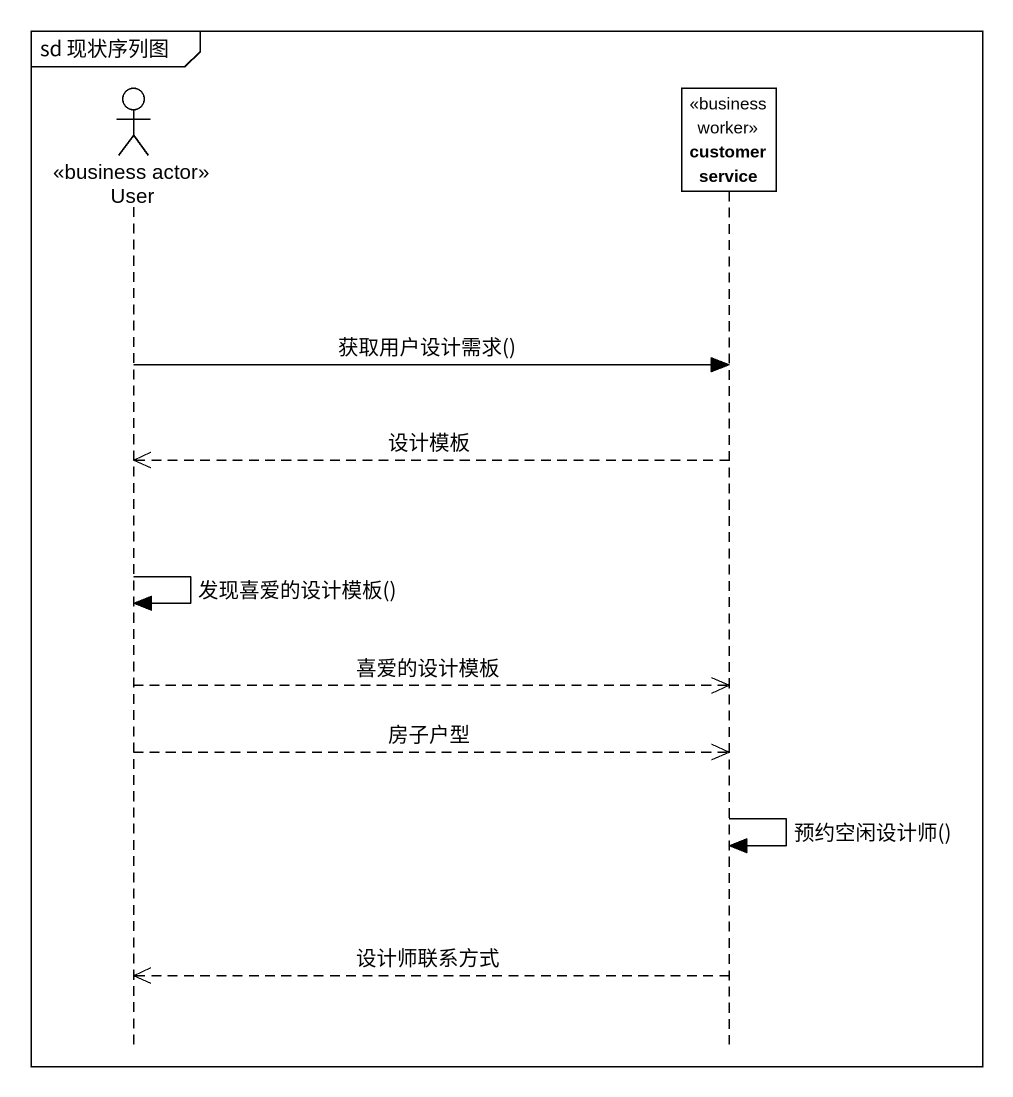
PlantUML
@startuml
mainframe sd 现状序列图
hide footbox
actor User <<business actor>>
participant "customer service" as customer_service <<business worker>>

User -> customer_service : 获取用户设计需求()
customer_service -->> User : 设计模板
User -> User : 发现喜爱的设计模板()
User -->> customer_service : 喜爱的设计模板
User -->> customer_service : 房子户型
customer_service -> customer_service : 预约空闲设计师()
customer_service -->> User : 设计师联系方式
@enduml
